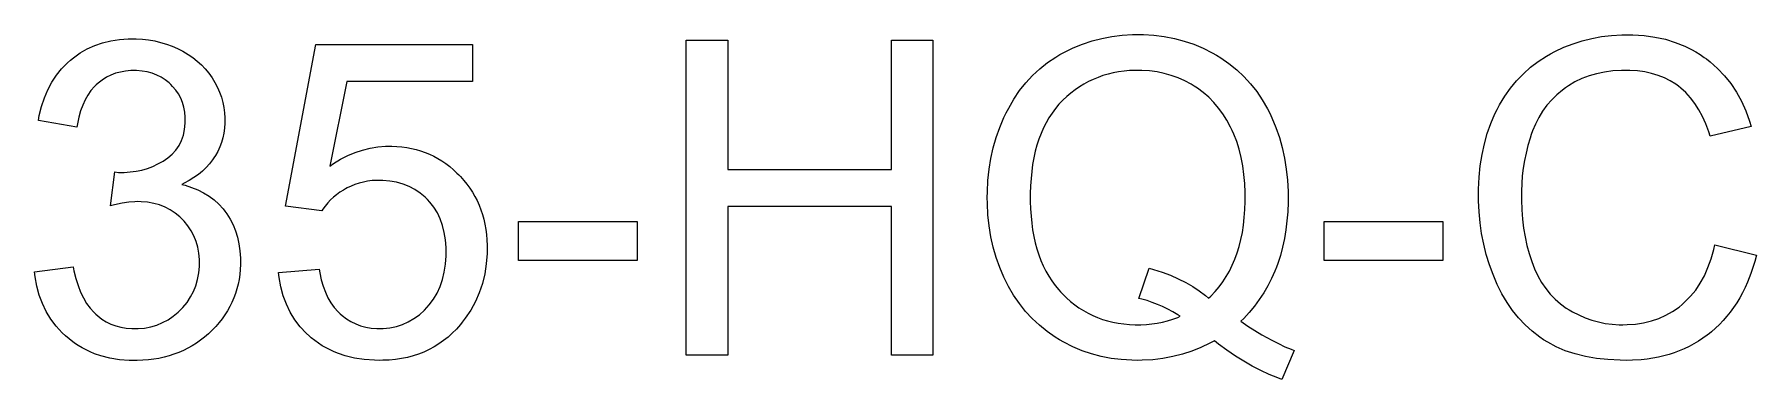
# Model space of a CAD drawing. Header units: millimetres. Extents: x -6.2 to 6.2, y -1.2 to 1.2.
import ezdxf

# ---------------------------------------------------------------- set-up
doc = ezdxf.new("R2010")
doc.units = ezdxf.units.MM
doc.layers.add('LASER', color=7, linetype='Continuous')

msp = doc.modelspace()

# ---------------------------------------------------------------- linework, layer by layer
at = {"layer": 'LASER'}
for points in [[(2.504, -0.828), (2.557, -0.863), (2.658, -0.926), (2.731, -0.966), (2.778, -0.99), (2.824, -1.012), (2.87, -1.031), (2.892, -1.04), (2.803, -1.25), (2.773, -1.239), (2.711, -1.213), (2.65, -1.185), (2.588, -1.153), (2.527, -1.118), (2.466, -1.08), (2.404, -1.038), (2.343, -0.994), (2.313, -0.97), (2.281, -0.987), (2.216, -1.018), (2.149, -1.045), (2.081, -1.067), (2.011, -1.084), (1.939, -1.098), (1.866, -1.107), (1.79, -1.111), (1.752, -1.112), (1.714, -1.111), (1.638, -1.106), (1.564, -1.097), (1.492, -1.083), (1.422, -1.064), (1.354, -1.041), (1.287, -1.013), (1.222, -0.98), (1.19, -0.962), (1.159, -0.943), (1.1, -0.902), (1.044, -0.857), (0.992, -0.808), (0.943, -0.756), (0.899, -0.699), (0.857, -0.639), (0.819, -0.576), (0.802, -0.542), (0.785, -0.508), (0.756, -0.438), (0.73, -0.366), (0.709, -0.292), (0.692, -0.216), (0.679, -0.137), (0.671, -0.056), (0.667, 0.026), (0.666, 0.068), (0.667, 0.11), (0.671, 0.193), (0.679, 0.274), (0.692, 0.352), (0.709, 0.429), (0.731, 0.504), (0.756, 0.577), (0.786, 0.648), (0.803, 0.683), (0.821, 0.717), (0.858, 0.782), (0.9, 0.843), (0.945, 0.9), (0.994, 0.953), (1.046, 1.002), (1.102, 1.046), (1.162, 1.086), (1.193, 1.105), (1.225, 1.123), (1.29, 1.154), (1.357, 1.181), (1.426, 1.204), (1.497, 1.222), (1.569, 1.236), (1.644, 1.245), (1.72, 1.249), (1.759, 1.25), (1.798, 1.249), (1.875, 1.245), (1.95, 1.235), (2.023, 1.221), (2.094, 1.202), (2.164, 1.179), (2.231, 1.151), (2.296, 1.118), (2.328, 1.1), (2.359, 1.08), (2.419, 1.039), (2.475, 0.994), (2.527, 0.945), (2.576, 0.893), (2.62, 0.836), (2.661, 0.776), (2.698, 0.712), (2.715, 0.679), (2.731, 0.645), (2.76, 0.575), (2.785, 0.504), (2.806, 0.43), (2.823, 0.354), (2.835, 0.275), (2.844, 0.195), (2.848, 0.112), (2.848, 0.07), (2.848, 0.035), (2.845, -0.034), (2.84, -0.101), (2.832, -0.166), (2.821, -0.229), (2.808, -0.291), (2.792, -0.351), (2.773, -0.409), (2.763, -0.437), (2.752, -0.465), (2.727, -0.519), (2.701, -0.572), (2.671, -0.622), (2.639, -0.671), (2.604, -0.718), (2.566, -0.764), (2.526, -0.807)], [(-6.246, -0.47), (-5.966, -0.433), (-5.96, -0.462), (-5.946, -0.518), (-5.93, -0.569), (-5.911, -0.616), (-5.891, -0.659), (-5.868, -0.698), (-5.843, -0.732), (-5.816, -0.763), (-5.802, -0.776), (-5.787, -0.789), (-5.757, -0.812), (-5.725, -0.832), (-5.691, -0.848), (-5.655, -0.861), (-5.619, -0.871), (-5.58, -0.878), (-5.54, -0.881), (-5.52, -0.881), (-5.495, -0.881), (-5.448, -0.877), (-5.402, -0.868), (-5.358, -0.855), (-5.317, -0.838), (-5.277, -0.817), (-5.239, -0.791), (-5.203, -0.761), (-5.186, -0.744), (-5.169, -0.727), (-5.139, -0.691), (-5.114, -0.652), (-5.092, -0.612), (-5.075, -0.57), (-5.063, -0.525), (-5.054, -0.478), (-5.05, -0.43), (-5.049, -0.405), (-5.05, -0.381), (-5.054, -0.335), (-5.062, -0.291), (-5.073, -0.249), (-5.089, -0.209), (-5.109, -0.172), (-5.133, -0.136), (-5.16, -0.103), (-5.175, -0.087), (-5.191, -0.072), (-5.225, -0.044), (-5.261, -0.021), (-5.299, -0.001), (-5.339, 0.015), (-5.381, 0.026), (-5.425, 0.034), (-5.472, 0.038), (-5.496, 0.039), (-5.517, 0.038), (-5.561, 0.034), (-5.61, 0.027), (-5.665, 0.015), (-5.694, 0.008), (-5.662, 0.254), (-5.637, 0.251), (-5.618, 0.25), (-5.595, 0.251), (-5.552, 0.254), (-5.509, 0.259), (-5.468, 0.268), (-5.427, 0.28), (-5.388, 0.294), (-5.35, 0.312), (-5.313, 0.332), (-5.295, 0.343), (-5.278, 0.356), (-5.247, 0.382), (-5.22, 0.412), (-5.197, 0.445), (-5.179, 0.481), (-5.166, 0.52), (-5.157, 0.562), (-5.152, 0.608), (-5.152, 0.632), (-5.152, 0.651), (-5.156, 0.688), (-5.162, 0.723), (-5.172, 0.756), (-5.185, 0.788), (-5.201, 0.819), (-5.221, 0.847), (-5.244, 0.874), (-5.257, 0.887), (-5.27, 0.899), (-5.298, 0.921), (-5.328, 0.94), (-5.359, 0.956), (-5.393, 0.969), (-5.428, 0.979), (-5.466, 0.985), (-5.505, 0.988), (-5.526, 0.988), (-5.546, 0.988), (-5.585, 0.985), (-5.622, 0.978), (-5.658, 0.969), (-5.692, 0.956), (-5.724, 0.94), (-5.755, 0.92), (-5.784, 0.898), (-5.798, 0.885), (-5.811, 0.872), (-5.836, 0.843), (-5.859, 0.811), (-5.878, 0.776), (-5.896, 0.737), (-5.911, 0.696), (-5.924, 0.651), (-5.934, 0.603), (-5.938, 0.578), (-6.218, 0.627), (-6.211, 0.662), (-6.195, 0.728), (-6.174, 0.791), (-6.148, 0.849), (-6.119, 0.904), (-6.086, 0.955), (-6.049, 1.001), (-6.007, 1.044), (-5.985, 1.064), (-5.962, 1.082), (-5.914, 1.116), (-5.863, 1.145), (-5.809, 1.17), (-5.752, 1.189), (-5.693, 1.203), (-5.63, 1.213), (-5.566, 1.218), (-5.532, 1.219), (-5.509, 1.218), (-5.463, 1.216), (-5.418, 1.211), (-5.374, 1.203), (-5.331, 1.193), (-5.289, 1.181), (-5.248, 1.166), (-5.208, 1.148), (-5.188, 1.138), (-5.169, 1.128), (-5.132, 1.106), (-5.097, 1.083), (-5.065, 1.057), (-5.035, 1.03), (-5.007, 1.001), (-4.982, 0.97), (-4.958, 0.937), (-4.948, 0.92), (-4.938, 0.902), (-4.919, 0.867), (-4.904, 0.832), (-4.89, 0.795), (-4.88, 0.758), (-4.872, 0.721), (-4.867, 0.683), (-4.864, 0.645), (-4.864, 0.625), (-4.864, 0.607), (-4.867, 0.571), (-4.872, 0.536), (-4.879, 0.501), (-4.889, 0.468), (-4.902, 0.435), (-4.917, 0.403), (-4.934, 0.372), (-4.944, 0.356), (-4.954, 0.341), (-4.976, 0.313), (-5.001, 0.285), (-5.028, 0.26), (-5.057, 0.235), (-5.089, 0.213), (-5.123, 0.192), (-5.159, 0.172), (-5.178, 0.163), (-5.153, 0.157), (-5.106, 0.142), (-5.061, 0.124), (-5.019, 0.103), (-4.979, 0.079), (-4.943, 0.052), (-4.909, 0.021), (-4.878, -0.013), (-4.864, -0.031), (-4.85, -0.049), (-4.826, -0.088), (-4.805, -0.13), (-4.787, -0.173), (-4.773, -0.219), (-4.763, -0.268), (-4.756, -0.318), (-4.752, -0.371), (-4.752, -0.399), (-4.752, -0.417), (-4.754, -0.454), (-4.757, -0.49), (-4.762, -0.525), (-4.769, -0.56), (-4.778, -0.593), (-4.788, -0.627), (-4.8, -0.659), (-4.814, -0.691), (-4.829, -0.722), (-4.846, -0.752), (-4.865, -0.781), (-4.885, -0.81), (-4.907, -0.838), (-4.931, -0.866), (-4.957, -0.892), (-4.97, -0.905), (-4.984, -0.918), (-5.012, -0.942), (-5.041, -0.965), (-5.071, -0.986), (-5.102, -1.006), (-5.133, -1.024), (-5.166, -1.04), (-5.2, -1.054), (-5.234, -1.067), (-5.269, -1.079), (-5.306, -1.088), (-5.343, -1.097), (-5.381, -1.103), (-5.42, -1.108), (-5.46, -1.111), (-5.5, -1.113), (-5.521, -1.113), (-5.558, -1.112), (-5.63, -1.107), (-5.699, -1.096), (-5.764, -1.079), (-5.811, -1.063), (-5.842, -1.05), (-5.871, -1.036), (-5.9, -1.021), (-5.928, -1.004), (-5.956, -0.986), (-5.995, -0.956), (-6.02, -0.934), (-6.044, -0.911), (-6.088, -0.863), (-6.127, -0.812), (-6.161, -0.757), (-6.189, -0.699), (-6.212, -0.638), (-6.23, -0.573), (-6.242, -0.506)], [(-4.475, -0.475), (-4.181, -0.45), (-4.177, -0.476), (-4.166, -0.527), (-4.152, -0.574), (-4.136, -0.618), (-4.117, -0.658), (-4.095, -0.695), (-4.071, -0.729), (-4.044, -0.759), (-4.029, -0.773), (-4.014, -0.786), (-3.983, -0.81), (-3.95, -0.83), (-3.916, -0.847), (-3.88, -0.861), (-3.842, -0.871), (-3.803, -0.878), (-3.763, -0.881), (-3.742, -0.881), (-3.717, -0.881), (-3.668, -0.876), (-3.621, -0.867), (-3.577, -0.852), (-3.534, -0.833), (-3.493, -0.809), (-3.454, -0.781), (-3.417, -0.747), (-3.4, -0.729), (-3.383, -0.709), (-3.352, -0.668), (-3.326, -0.624), (-3.304, -0.576), (-3.286, -0.526), (-3.273, -0.472), (-3.265, -0.415), (-3.26, -0.355), (-3.26, -0.324), (-3.26, -0.294), (-3.264, -0.238), (-3.273, -0.184), (-3.285, -0.134), (-3.302, -0.086), (-3.323, -0.042), (-3.348, -0.001), (-3.378, 0.036), (-3.394, 0.054), (-3.411, 0.071), (-3.447, 0.101), (-3.486, 0.127), (-3.528, 0.149), (-3.572, 0.166), (-3.619, 0.179), (-3.668, 0.188), (-3.72, 0.192), (-3.747, 0.193), (-3.764, 0.193), (-3.797, 0.191), (-3.829, 0.187), (-3.86, 0.181), (-3.891, 0.173), (-3.921, 0.164), (-3.949, 0.152), (-3.978, 0.139), (-3.991, 0.131), (-4.005, 0.123), (-4.03, 0.107), (-4.055, 0.089), (-4.077, 0.071), (-4.099, 0.051), (-4.119, 0.03), (-4.137, 0.007), (-4.154, -0.016), (-4.162, -0.028), (-4.425, 0.006), (-4.205, 1.178), (-3.069, 1.178), (-3.069, 0.91), (-3.98, 0.91), (-4.103, 0.297), (-4.077, 0.314), (-4.025, 0.346), (-3.973, 0.373), (-3.919, 0.395), (-3.866, 0.413), (-3.811, 0.427), (-3.756, 0.436), (-3.7, 0.44), (-3.672, 0.441), (-3.653, 0.44), (-3.617, 0.439), (-3.581, 0.436), (-3.546, 0.431), (-3.511, 0.424), (-3.478, 0.416), (-3.445, 0.406), (-3.412, 0.395), (-3.381, 0.382), (-3.35, 0.368), (-3.32, 0.351), (-3.291, 0.334), (-3.262, 0.314), (-3.234, 0.293), (-3.207, 0.27), (-3.181, 0.246), (-3.168, 0.233), (-3.155, 0.22), (-3.131, 0.193), (-3.109, 0.166), (-3.088, 0.137), (-3.069, 0.107), (-3.051, 0.077), (-3.035, 0.046), (-3.02, 0.013), (-3.007, -0.02), (-2.996, -0.054), (-2.987, -0.089), (-2.979, -0.125), (-2.972, -0.162), (-2.967, -0.2), (-2.964, -0.239), (-2.962, -0.279), (-2.962, -0.299), (-2.963, -0.338), (-2.969, -0.412), (-2.98, -0.485), (-2.997, -0.554), (-3.019, -0.621), (-3.047, -0.685), (-3.081, -0.747), (-3.121, -0.806), (-3.143, -0.835), (-3.156, -0.852), (-3.185, -0.884), (-3.215, -0.914), (-3.246, -0.942), (-3.279, -0.968), (-3.312, -0.992), (-3.347, -1.014), (-3.384, -1.033), (-3.421, -1.051), (-3.46, -1.066), (-3.5, -1.079), (-3.541, -1.09), (-3.583, -1.098), (-3.627, -1.105), (-3.672, -1.109), (-3.718, -1.111), (-3.742, -1.112), (-3.78, -1.111), (-3.855, -1.105), (-3.925, -1.095), (-3.992, -1.078), (-4.04, -1.062), (-4.071, -1.05), (-4.101, -1.036), (-4.13, -1.021), (-4.159, -1.005), (-4.186, -0.987), (-4.212, -0.968), (-4.238, -0.948), (-4.25, -0.937), (-4.274, -0.915), (-4.318, -0.868), (-4.357, -0.817), (-4.39, -0.763), (-4.418, -0.705), (-4.441, -0.644), (-4.459, -0.579), (-4.471, -0.51)], [(-1.518, -1.073), (-1.518, 1.209), (-1.216, 1.209), (-1.216, 0.272), (-0.03, 0.272), (-0.03, 1.209), (0.272, 1.209), (0.272, -1.073), (-0.03, -1.073), (-0.03, 0.003), (-1.216, 0.003), (-1.216, -1.073)], [(5.944, -0.273), (6.246, -0.349), (6.234, -0.395), (6.205, -0.482), (6.181, -0.544), (6.163, -0.584), (6.144, -0.622), (6.124, -0.659), (6.102, -0.694), (6.08, -0.728), (6.056, -0.761), (6.031, -0.792), (6.005, -0.822), (5.978, -0.851), (5.949, -0.878), (5.92, -0.904), (5.905, -0.916), (5.889, -0.928), (5.857, -0.951), (5.825, -0.973), (5.791, -0.992), (5.757, -1.011), (5.722, -1.027), (5.686, -1.043), (5.649, -1.056), (5.612, -1.069), (5.573, -1.079), (5.534, -1.088), (5.493, -1.096), (5.452, -1.102), (5.41, -1.107), (5.346, -1.111), (5.301, -1.112), (5.256, -1.111), (5.168, -1.106), (5.084, -1.097), (5.005, -1.083), (4.93, -1.064), (4.859, -1.041), (4.793, -1.013), (4.731, -0.98), (4.701, -0.962), (4.673, -0.942), (4.618, -0.9), (4.567, -0.854), (4.52, -0.804), (4.476, -0.75), (4.436, -0.691), (4.399, -0.628), (4.365, -0.561), (4.349, -0.526), (4.335, -0.49), (4.309, -0.418), (4.286, -0.344), (4.267, -0.269), (4.252, -0.192), (4.241, -0.115), (4.233, -0.036), (4.229, 0.045), (4.229, 0.085), (4.229, 0.13), (4.234, 0.216), (4.242, 0.299), (4.255, 0.38), (4.272, 0.458), (4.293, 0.532), (4.319, 0.604), (4.348, 0.674), (4.365, 0.707), (4.382, 0.74), (4.42, 0.802), (4.461, 0.86), (4.506, 0.915), (4.555, 0.965), (4.607, 1.012), (4.662, 1.054), (4.722, 1.092), (4.752, 1.11), (4.784, 1.127), (4.849, 1.157), (4.915, 1.183), (4.982, 1.204), (5.051, 1.222), (5.122, 1.235), (5.194, 1.243), (5.268, 1.247), (5.306, 1.248), (5.348, 1.247), (5.43, 1.242), (5.509, 1.231), (5.585, 1.215), (5.657, 1.193), (5.725, 1.166), (5.774, 1.142), (5.806, 1.124), (5.837, 1.105), (5.867, 1.084), (5.882, 1.074), (5.91, 1.051), (5.964, 1.003), (6.014, 0.951), (6.059, 0.894), (6.1, 0.833), (6.136, 0.767), (6.168, 0.697), (6.195, 0.622), (6.207, 0.584), (5.91, 0.513), (5.9, 0.544), (5.878, 0.602), (5.853, 0.656), (5.827, 0.705), (5.798, 0.751), (5.767, 0.792), (5.734, 0.829), (5.698, 0.861), (5.679, 0.876), (5.66, 0.89), (5.62, 0.915), (5.578, 0.936), (5.532, 0.954), (5.485, 0.968), (5.435, 0.979), (5.383, 0.986), (5.328, 0.99), (5.3, 0.99), (5.267, 0.989), (5.204, 0.986), (5.144, 0.978), (5.086, 0.966), (5.031, 0.95), (4.979, 0.93), (4.929, 0.906), (4.882, 0.879), (4.86, 0.863), (4.838, 0.847), (4.797, 0.813), (4.76, 0.776), (4.725, 0.737), (4.694, 0.694), (4.667, 0.649), (4.642, 0.601), (4.621, 0.551), (4.611, 0.525), (4.603, 0.498), (4.587, 0.445), (4.574, 0.391), (4.563, 0.337), (4.554, 0.282), (4.547, 0.227), (4.543, 0.171), (4.541, 0.115), (4.54, 0.087), (4.541, 0.051), (4.543, -0.02), (4.549, -0.088), (4.556, -0.154), (4.567, -0.217), (4.58, -0.278), (4.596, -0.337), (4.615, -0.394), (4.625, -0.421), (4.636, -0.448), (4.66, -0.499), (4.687, -0.546), (4.717, -0.59), (4.75, -0.631), (4.786, -0.668), (4.825, -0.702), (4.866, -0.732), (4.888, -0.746), (4.911, -0.759), (4.957, -0.782), (5.003, -0.802), (5.051, -0.819), (5.099, -0.833), (5.149, -0.843), (5.199, -0.849), (5.25, -0.853), (5.276, -0.853), (5.308, -0.852), (5.369, -0.848), (5.427, -0.839), (5.483, -0.825), (5.537, -0.807), (5.588, -0.784), (5.637, -0.757), (5.684, -0.725), (5.706, -0.707), (5.727, -0.688), (5.768, -0.647), (5.805, -0.602), (5.838, -0.552), (5.868, -0.498), (5.894, -0.439), (5.917, -0.376), (5.936, -0.308)], [(1.84, -0.442), (1.872, -0.452), (1.934, -0.472), (1.994, -0.495), (2.051, -0.52), (2.105, -0.547), (2.156, -0.577), (2.204, -0.608), (2.249, -0.642), (2.271, -0.66), (2.287, -0.645), (2.318, -0.613), (2.347, -0.578), (2.375, -0.542), (2.399, -0.504), (2.422, -0.464), (2.443, -0.422), (2.462, -0.379), (2.478, -0.333), (2.493, -0.286), (2.505, -0.236), (2.516, -0.185), (2.524, -0.131), (2.53, -0.076), (2.535, -0.019), (2.537, 0.04), (2.537, 0.07), (2.536, 0.104), (2.534, 0.171), (2.528, 0.236), (2.519, 0.299), (2.507, 0.359), (2.492, 0.418), (2.475, 0.474), (2.454, 0.528), (2.443, 0.554), (2.431, 0.579), (2.404, 0.628), (2.375, 0.674), (2.344, 0.717), (2.309, 0.757), (2.272, 0.795), (2.232, 0.829), (2.19, 0.861), (2.167, 0.875), (2.144, 0.889), (2.098, 0.914), (2.05, 0.936), (2, 0.954), (1.949, 0.968), (1.897, 0.979), (1.843, 0.986), (1.788, 0.99), (1.76, 0.99), (1.739, 0.99), (1.698, 0.988), (1.658, 0.984), (1.618, 0.979), (1.579, 0.972), (1.542, 0.963), (1.505, 0.952), (1.469, 0.939), (1.434, 0.925), (1.4, 0.909), (1.367, 0.89), (1.334, 0.871), (1.303, 0.849), (1.272, 0.825), (1.243, 0.8), (1.214, 0.773), (1.2, 0.759), (1.186, 0.744), (1.16, 0.714), (1.136, 0.681), (1.113, 0.647), (1.092, 0.611), (1.073, 0.573), (1.056, 0.533), (1.04, 0.492), (1.026, 0.449), (1.014, 0.404), (1.004, 0.357), (0.995, 0.309), (0.988, 0.258), (0.983, 0.206), (0.979, 0.153), (0.978, 0.097), (0.977, 0.068), (0.978, 0.041), (0.979, -0.013), (0.983, -0.066), (0.988, -0.116), (0.995, -0.166), (1.003, -0.213), (1.014, -0.259), (1.026, -0.303), (1.039, -0.346), (1.055, -0.387), (1.072, -0.427), (1.091, -0.465), (1.112, -0.501), (1.134, -0.535), (1.158, -0.568), (1.184, -0.6), (1.197, -0.615), (1.211, -0.63), (1.24, -0.657), (1.269, -0.684), (1.3, -0.708), (1.331, -0.73), (1.363, -0.75), (1.397, -0.769), (1.431, -0.786), (1.466, -0.801), (1.502, -0.814), (1.539, -0.825), (1.577, -0.834), (1.616, -0.842), (1.656, -0.847), (1.697, -0.851), (1.739, -0.853), (1.76, -0.853), (1.78, -0.853), (1.82, -0.851), (1.86, -0.847), (1.898, -0.841), (1.936, -0.834), (1.974, -0.824), (2.011, -0.813), (2.047, -0.8), (2.065, -0.792), (2.047, -0.781), (2.012, -0.76), (1.975, -0.74), (1.938, -0.722), (1.901, -0.706), (1.863, -0.691), (1.825, -0.678), (1.786, -0.667), (1.766, -0.662)], [(-2.734, -0.388), (-2.734, -0.106), (-1.873, -0.106), (-1.873, -0.388)], [(3.11, -0.388), (3.11, -0.106), (3.97, -0.106), (3.97, -0.388)]]:
    msp.add_lwpolyline(points, close=True, dxfattribs=at)

doc.saveas('drawing.dxf')
